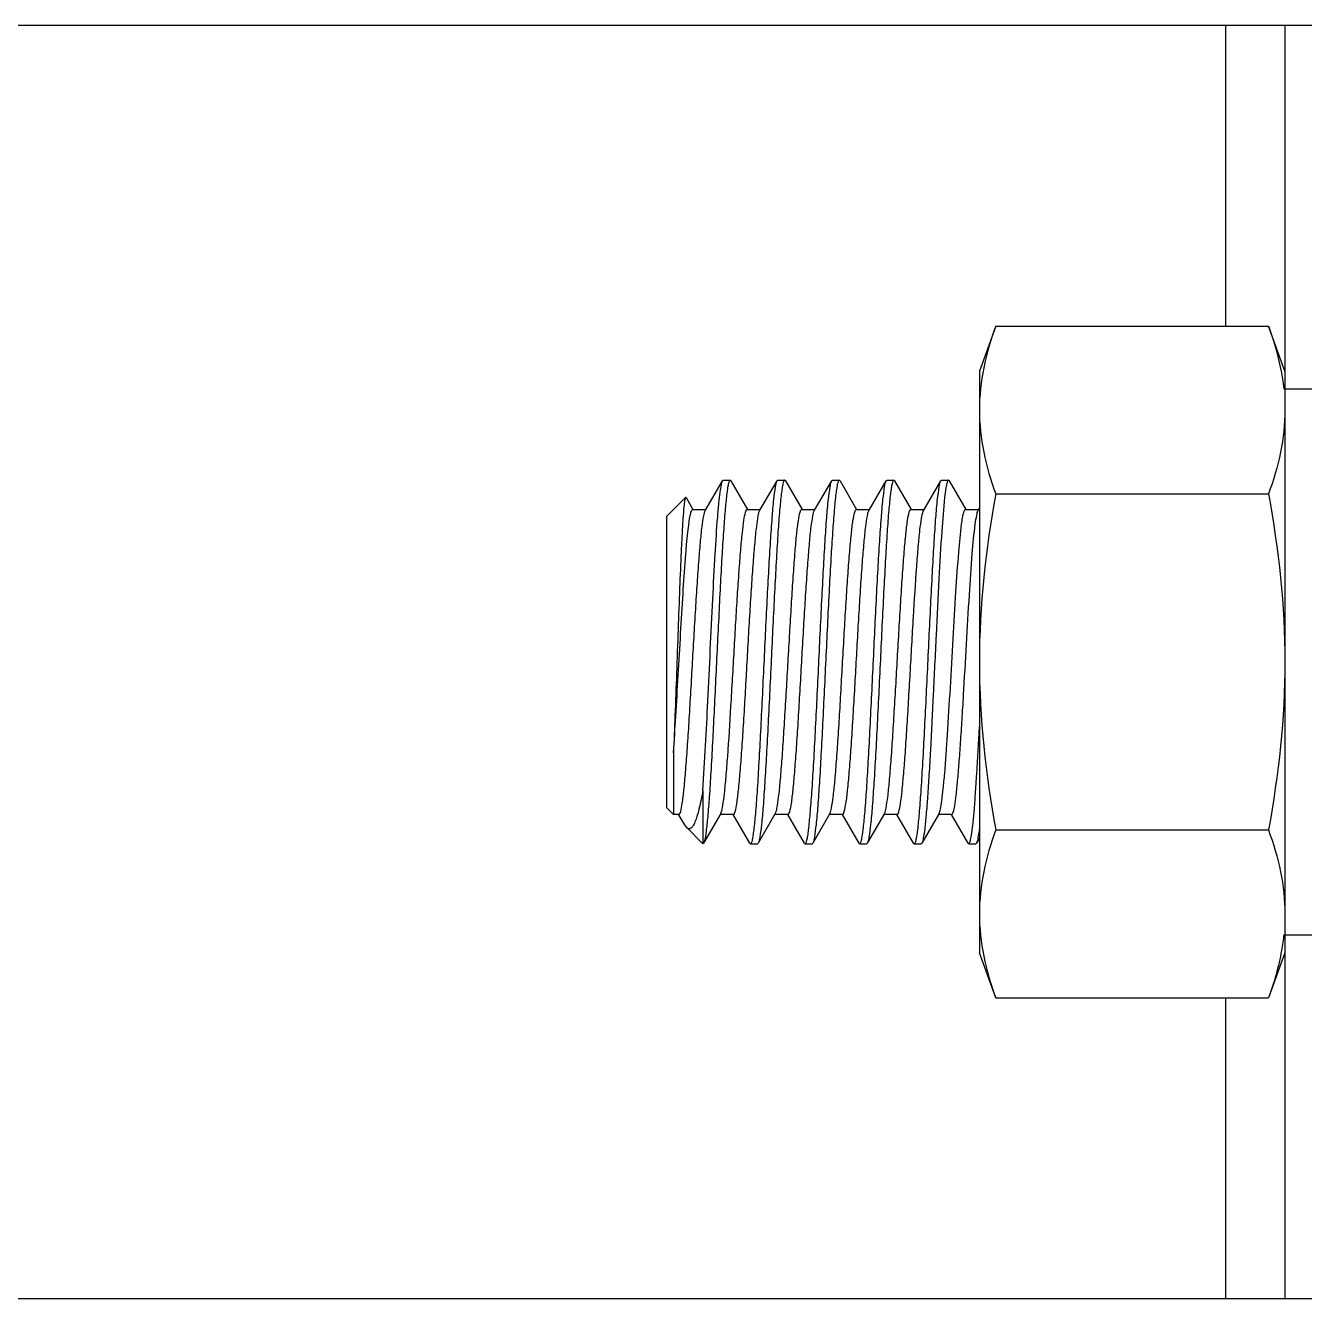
# Model space of a CAD drawing. Header units: inches. Extents: x -1293886 to -986005, y -15154 to 203628.
# Drawn here: x -1240936.5 to -1240818.5, y 83709.1 to 83826.6 of the extents above; entities that cross this region are included whole.
import ezdxf

# ---------------------------------------------------------------- set-up
doc = ezdxf.new("R2010")
doc.units = ezdxf.units.IN
doc.header["$LTSCALE"] = 100
doc.header["$MEASUREMENT"] = 0
doc.layers.add('W_DIM', color=4, linetype='Continuous')

# ---------------------------------------------------------------- blocks, each defined once
blk = doc.blocks.new('1111')
at = {"layer": 'W_DIM', "color": 7}
for p, q in [((-2280292.56, 1708327.29), (-2280436.27, 1708327.29)), ((-2280311.47, 1708327.29), (-2280311.47, 1708299.55)), ((-2280305.99, 1708327.29), (-2280305.99, 1708209.8)), ((-2280332.67, 1708299.55), (-2280334.18, 1708295.4)), ((-2280332.67, 1708299.55), (-2280307.5, 1708299.55)), ((-2280305.99, 1708295.4), (-2280307.5, 1708299.55)), ((-2280334.18, 1708295.4), (-2280334.18, 1708241.69)), ((-2280292.56, 1708293.72), (-2280305.99, 1708293.72)), ((-2280359.46, 1708282.54), (-2280357.87, 1708285.27)), ((-2280357.87, 1708285.27), (-2280357.81, 1708285.33)), ((-2280357.81, 1708285.33), (-2280357.18, 1708285.33)), ((-2280357.81, 1708285.33), (-2280357.18, 1708285.33)), ((-2280357.18, 1708285.33), (-2280357.19, 1708285.33)), ((-2280357.11, 1708285.27), (-2280357.18, 1708285.33)), ((-2280357.11, 1708285.27), (-2280355.58, 1708282.62)), ((-2280354.43, 1708282.54), (-2280352.84, 1708285.27)), ((-2280352.84, 1708285.27), (-2280352.77, 1708285.33)), ((-2280352.77, 1708285.33), (-2280352.14, 1708285.33)), ((-2280352.77, 1708285.33), (-2280352.14, 1708285.33)), ((-2280352.14, 1708285.33), (-2280352.15, 1708285.33)), ((-2280352.07, 1708285.27), (-2280352.14, 1708285.33)), ((-2280352.07, 1708285.27), (-2280350.54, 1708282.62)), ((-2280349.39, 1708282.54), (-2280347.8, 1708285.27)), ((-2280347.8, 1708285.27), (-2280347.74, 1708285.33)), ((-2280347.74, 1708285.33), (-2280347.11, 1708285.33)), ((-2280347.74, 1708285.33), (-2280347.11, 1708285.33)), ((-2280347.11, 1708285.33), (-2280347.12, 1708285.33)), ((-2280347.04, 1708285.27), (-2280347.11, 1708285.33)), ((-2280347.04, 1708285.27), (-2280345.51, 1708282.62)), ((-2280344.36, 1708282.54), (-2280342.77, 1708285.27)), ((-2280342.77, 1708285.27), (-2280342.7, 1708285.33)), ((-2280342.7, 1708285.33), (-2280342.07, 1708285.33)), ((-2280342.7, 1708285.33), (-2280342.07, 1708285.33)), ((-2280342.07, 1708285.33), (-2280342.08, 1708285.33)), ((-2280342, 1708285.27), (-2280342.07, 1708285.33)), ((-2280342, 1708285.27), (-2280340.47, 1708282.62)), ((-2280339.32, 1708282.54), (-2280337.73, 1708285.27)), ((-2280337.73, 1708285.27), (-2280337.67, 1708285.33)), ((-2280337.67, 1708285.33), (-2280337.04, 1708285.33)), ((-2280337.67, 1708285.33), (-2280337.04, 1708285.33)), ((-2280336.97, 1708285.27), (-2280337.04, 1708285.33)), ((-2280336.97, 1708285.27), (-2280335.44, 1708282.62)), ((-2280363.05, 1708281.97), (-2280361.29, 1708283.73)), ((-2280361.24, 1708283.71), (-2280361.29, 1708283.73)), ((-2280361.24, 1708283.71), (-2280360.61, 1708282.62)), ((-2280332.67, 1708284.05), (-2280307.5, 1708284.05)), ((-2280360.64, 1708282.61), (-2280359.42, 1708282.61)), ((-2280355.61, 1708282.61), (-2280354.39, 1708282.61)), ((-2280350.57, 1708282.61), (-2280349.35, 1708282.61)), ((-2280345.54, 1708282.61), (-2280344.32, 1708282.61)), ((-2280340.5, 1708282.61), (-2280339.28, 1708282.61)), ((-2280339.36, 1708282.45), (-2280339.32, 1708282.54)), ((-2280335.47, 1708282.61), (-2280334.25, 1708282.61)), ((-2280334.29, 1708282.54), (-2280334.18, 1708282.72)), ((-2280363.05, 1708281.97), (-2280363.05, 1708255.12)), ((-2280362.41, 1708260.15), (-2280362.41, 1708254.48)), ((-2280359.69, 1708256.69), (-2280359.69, 1708251.76)), ((-2280363.05, 1708255.12), (-2280362.41, 1708254.48)), ((-2280361.9, 1708254.48), (-2280362.41, 1708254.48)), ((-2280361.37, 1708253.5), (-2280361.93, 1708254.46)), ((-2280358.05, 1708254.55), (-2280359.63, 1708251.82)), ((-2280356.87, 1708254.48), (-2280358.08, 1708254.48)), ((-2280358.05, 1708254.55), (-2280358, 1708254.65)), ((-2280355.36, 1708251.82), (-2280356.89, 1708254.46)), ((-2280353.01, 1708254.55), (-2280354.59, 1708251.82)), ((-2280351.83, 1708254.48), (-2280353.05, 1708254.48)), ((-2280350.32, 1708251.82), (-2280351.86, 1708254.46)), ((-2280347.97, 1708254.55), (-2280349.56, 1708251.82)), ((-2280346.79, 1708254.48), (-2280348.01, 1708254.48)), ((-2280345.28, 1708251.82), (-2280346.82, 1708254.46)), ((-2280342.94, 1708254.55), (-2280344.52, 1708251.82)), ((-2280341.76, 1708254.48), (-2280342.98, 1708254.48)), ((-2280340.25, 1708251.82), (-2280341.79, 1708254.46)), ((-2280337.9, 1708254.55), (-2280339.49, 1708251.82)), ((-2280336.72, 1708254.48), (-2280337.94, 1708254.48)), ((-2280335.21, 1708251.82), (-2280336.75, 1708254.46)), ((-2280361.19, 1708253.26), (-2280361.37, 1708253.5)), ((-2280361.19, 1708253.26), (-2280359.69, 1708251.76)), ((-2280332.67, 1708253.04), (-2280307.5, 1708253.04)), ((-2280359.63, 1708251.82), (-2280359.69, 1708251.76)), ((-2280355.36, 1708251.82), (-2280355.29, 1708251.76)), ((-2280355.29, 1708251.76), (-2280354.66, 1708251.76)), ((-2280355.29, 1708251.76), (-2280354.66, 1708251.76)), ((-2280355.29, 1708251.76), (-2280355.28, 1708251.76)), ((-2280354.59, 1708251.82), (-2280354.66, 1708251.76)), ((-2280350.32, 1708251.82), (-2280350.25, 1708251.76)), ((-2280350.25, 1708251.76), (-2280349.62, 1708251.76)), ((-2280350.25, 1708251.76), (-2280349.62, 1708251.76)), ((-2280350.25, 1708251.76), (-2280350.25, 1708251.76)), ((-2280349.56, 1708251.82), (-2280349.62, 1708251.76)), ((-2280345.28, 1708251.82), (-2280345.22, 1708251.76)), ((-2280345.22, 1708251.76), (-2280344.59, 1708251.76)), ((-2280345.22, 1708251.76), (-2280344.59, 1708251.76)), ((-2280345.22, 1708251.76), (-2280345.21, 1708251.76)), ((-2280344.52, 1708251.82), (-2280344.59, 1708251.76)), ((-2280340.25, 1708251.82), (-2280340.18, 1708251.76)), ((-2280340.18, 1708251.76), (-2280339.55, 1708251.76)), ((-2280340.18, 1708251.76), (-2280339.55, 1708251.76)), ((-2280340.18, 1708251.76), (-2280340.17, 1708251.76)), ((-2280339.49, 1708251.82), (-2280339.55, 1708251.76)), ((-2280335.21, 1708251.82), (-2280335.15, 1708251.76)), ((-2280335.15, 1708251.76), (-2280334.52, 1708251.76)), ((-2280335.15, 1708251.76), (-2280334.52, 1708251.76)), ((-2280335.15, 1708251.76), (-2280335.14, 1708251.76)), ((-2280334.45, 1708251.82), (-2280334.52, 1708251.76)), ((-2280334.18, 1708252.28), (-2280334.45, 1708251.82)), ((-2280305.99, 1708243.37), (-2280292.56, 1708243.37)), ((-2280332.67, 1708237.54), (-2280334.18, 1708241.69)), ((-2280305.99, 1708241.69), (-2280307.5, 1708237.54)), ((-2280332.67, 1708237.54), (-2280307.5, 1708237.54)), ((-2280311.47, 1708237.54), (-2280311.47, 1708209.8)), ((-2280436.27, 1708209.8), (-2280292.56, 1708209.8))]:
    blk.add_line(p, q, dxfattribs=at)
for points, knots in [([(-2280332.67, 1708299.55), (-2280333.13, 1708298.29), (-2280333.89, 1708295.75), (-2280334.18, 1708293.1), (-2280334.18, 1708291.8)], [0, 0, 0, 0, 0.506411, 1, 1, 1, 1]), ([(-2280307.5, 1708299.55), (-2280307.32, 1708299.07), (-2280306.68, 1708297.17), (-2280306.24, 1708295.19), (-2280306.08, 1708293.71)], [0, 0, 0, 0, 0.25454, 1, 1, 1, 1]), ([(-2280334.18, 1708291.8), (-2280334.18, 1708290.49), (-2280333.89, 1708287.85), (-2280333.13, 1708285.3), (-2280332.67, 1708284.05)], [0, 0, 0, 0, 0.493589, 1, 1, 1, 1]), ([(-2280305.99, 1708291.8), (-2280305.99, 1708290.49), (-2280306.28, 1708287.85), (-2280307.04, 1708285.3), (-2280307.5, 1708284.05)], [0, 0, 0, 0, 0.493589, 1, 1, 1, 1]), ([(-2280359.69, 1708256.69), (-2280359.51, 1708259.44), (-2280359.29, 1708263.77), (-2280359.01, 1708269.65), (-2280358.79, 1708274.18), (-2280358.58, 1708278.25), (-2280358.39, 1708281.21), (-2280358.23, 1708283.11), (-2280358.12, 1708284.11), (-2280358.01, 1708284.8), (-2280357.94, 1708285.16), (-2280357.87, 1708285.27)], [0, 0, 0, 0, 0.288558, 0.45413, 0.616509, 0.762715, 0.881069, 0.926757, 0.962188, 0.986703, 1, 1, 1, 1]), ([(-2280357.19, 1708285.33), (-2280357.22, 1708285.32), (-2280357.28, 1708285.19), (-2280357.35, 1708284.97), (-2280357.42, 1708284.59), (-2280357.52, 1708283.84), (-2280357.65, 1708282.57), (-2280357.79, 1708280.71), (-2280357.93, 1708278.43), (-2280358.08, 1708275.83), (-2280358.22, 1708272.97), (-2280358.42, 1708268.96), (-2280358.65, 1708264.08), (-2280358.89, 1708259.45), (-2280359.09, 1708256.24), (-2280359.23, 1708254.41), (-2280359.37, 1708253.06), (-2280359.47, 1708252.32), (-2280359.55, 1708252.04)], [0, 0, 0, 0, 0.003459, 0.010697, 0.021985, 0.037294, 0.07952, 0.136044, 0.204986, 0.284036, 0.370529, 0.46155, 0.644849, 0.809404, 0.877597, 0.933236, 0.974471, 1, 1, 1, 1]), ([(-2280355.28, 1708251.76), (-2280355.24, 1708251.77), (-2280355.18, 1708251.91), (-2280355.11, 1708252.14), (-2280355.04, 1708252.54), (-2280354.93, 1708253.35), (-2280354.8, 1708254.7), (-2280354.65, 1708256.68), (-2280354.51, 1708259.09), (-2280354.36, 1708261.84), (-2280354.21, 1708264.83), (-2280354.06, 1708267.96), (-2280353.91, 1708271.1), (-2280353.76, 1708274.16), (-2280353.61, 1708277.01), (-2280353.46, 1708279.56), (-2280353.31, 1708281.7), (-2280353.18, 1708283.39), (-2280353.02, 1708284.51), (-2280352.94, 1708285.1), (-2280352.84, 1708285.27)], [0, 0, 0, 0, 0.003604, 0.011244, 0.023189, 0.039398, 0.084082, 0.143773, 0.216344, 0.299191, 0.389329, 0.483504, 0.578314, 0.670341, 0.756264, 0.832984, 0.897741, 0.948218, 0.982646, 1, 1, 1, 1]), ([(-2280352.15, 1708285.33), (-2280352.19, 1708285.32), (-2280352.25, 1708285.18), (-2280352.32, 1708284.95), (-2280352.39, 1708284.54), (-2280352.5, 1708283.74), (-2280352.63, 1708282.39), (-2280352.78, 1708280.41), (-2280352.92, 1708278), (-2280353.07, 1708275.25), (-2280353.22, 1708272.26), (-2280353.37, 1708269.13), (-2280353.52, 1708265.98), (-2280353.67, 1708262.93), (-2280353.82, 1708260.08), (-2280353.97, 1708257.53), (-2280354.12, 1708255.38), (-2280354.25, 1708253.7), (-2280354.41, 1708252.58), (-2280354.49, 1708251.99), (-2280354.59, 1708251.82)], [0, 0, 0, 0, 0.00361, 0.011255, 0.023204, 0.039415, 0.084097, 0.143782, 0.216344, 0.299179, 0.3893, 0.483457, 0.578255, 0.670276, 0.756195, 0.832914, 0.897677, 0.94817, 0.982621, 1, 1, 1, 1]), ([(-2280350.25, 1708251.76), (-2280350.21, 1708251.77), (-2280350.14, 1708251.91), (-2280350.08, 1708252.14), (-2280350, 1708252.54), (-2280349.9, 1708253.35), (-2280349.77, 1708254.7), (-2280349.62, 1708256.68), (-2280349.47, 1708259.09), (-2280349.32, 1708261.84), (-2280349.17, 1708264.83), (-2280349.02, 1708267.96), (-2280348.87, 1708271.1), (-2280348.72, 1708274.16), (-2280348.57, 1708277.01), (-2280348.43, 1708279.56), (-2280348.28, 1708281.7), (-2280348.14, 1708283.39), (-2280347.98, 1708284.51), (-2280347.9, 1708285.1), (-2280347.8, 1708285.27)], [0, 0, 0, 0, 0.003605, 0.011246, 0.023192, 0.039401, 0.084087, 0.143779, 0.216351, 0.299198, 0.389337, 0.483511, 0.57832, 0.670346, 0.756268, 0.832988, 0.897743, 0.948218, 0.982646, 1, 1, 1, 1]), ([(-2280347.12, 1708285.33), (-2280347.15, 1708285.32), (-2280347.22, 1708285.18), (-2280347.28, 1708284.95), (-2280347.36, 1708284.54), (-2280347.47, 1708283.74), (-2280347.59, 1708282.39), (-2280347.74, 1708280.41), (-2280347.89, 1708278), (-2280348.04, 1708275.25), (-2280348.19, 1708272.26), (-2280348.34, 1708269.13), (-2280348.49, 1708265.98), (-2280348.64, 1708262.93), (-2280348.79, 1708260.08), (-2280348.93, 1708257.53), (-2280349.08, 1708255.38), (-2280349.22, 1708253.7), (-2280349.38, 1708252.58), (-2280349.46, 1708251.99), (-2280349.56, 1708251.82)], [0, 0, 0, 0, 0.00361, 0.011255, 0.023204, 0.039415, 0.084097, 0.143781, 0.216343, 0.299178, 0.389299, 0.483456, 0.578254, 0.670275, 0.756194, 0.832913, 0.897677, 0.94817, 0.982621, 1, 1, 1, 1]), ([(-2280345.21, 1708251.76), (-2280345.17, 1708251.77), (-2280345.11, 1708251.91), (-2280345.04, 1708252.14), (-2280344.97, 1708252.54), (-2280344.86, 1708253.35), (-2280344.73, 1708254.7), (-2280344.58, 1708256.68), (-2280344.44, 1708259.09), (-2280344.29, 1708261.84), (-2280344.14, 1708264.83), (-2280343.99, 1708267.96), (-2280343.84, 1708271.1), (-2280343.69, 1708274.16), (-2280343.54, 1708277.01), (-2280343.39, 1708279.56), (-2280343.24, 1708281.7), (-2280343.11, 1708283.39), (-2280342.95, 1708284.51), (-2280342.87, 1708285.1), (-2280342.77, 1708285.27)], [0, 0, 0, 0, 0.003605, 0.011246, 0.023192, 0.039402, 0.084089, 0.143781, 0.216352, 0.2992, 0.389339, 0.483513, 0.578322, 0.670347, 0.756269, 0.832988, 0.897743, 0.948219, 0.982646, 1, 1, 1, 1]), ([(-2280342.08, 1708285.33), (-2280342.12, 1708285.32), (-2280342.18, 1708285.18), (-2280342.25, 1708284.95), (-2280342.32, 1708284.54), (-2280342.43, 1708283.74), (-2280342.56, 1708282.39), (-2280342.71, 1708280.41), (-2280342.85, 1708278), (-2280343, 1708275.25), (-2280343.15, 1708272.26), (-2280343.3, 1708269.13), (-2280343.45, 1708265.98), (-2280343.6, 1708262.93), (-2280343.75, 1708260.08), (-2280343.9, 1708257.53), (-2280344.05, 1708255.38), (-2280344.18, 1708253.7), (-2280344.34, 1708252.58), (-2280344.42, 1708251.99), (-2280344.52, 1708251.82)], [0, 0, 0, 0, 0.00361, 0.011255, 0.023204, 0.039415, 0.084096, 0.143781, 0.216343, 0.299178, 0.389299, 0.483455, 0.578253, 0.670274, 0.756194, 0.832913, 0.897676, 0.948169, 0.98262, 1, 1, 1, 1]), ([(-2280340.17, 1708251.76), (-2280340.14, 1708251.77), (-2280340.07, 1708251.91), (-2280340.01, 1708252.14), (-2280339.93, 1708252.54), (-2280339.82, 1708253.35), (-2280339.7, 1708254.7), (-2280339.55, 1708256.68), (-2280339.4, 1708259.09), (-2280339.25, 1708261.84), (-2280339.1, 1708264.83), (-2280338.95, 1708267.96), (-2280338.8, 1708271.1), (-2280338.65, 1708274.16), (-2280338.5, 1708277.01), (-2280338.36, 1708279.56), (-2280338.21, 1708281.7), (-2280338.07, 1708283.39), (-2280337.91, 1708284.51), (-2280337.83, 1708285.1), (-2280337.73, 1708285.27)], [0, 0, 0, 0, 0.003605, 0.011246, 0.023193, 0.039403, 0.08409, 0.143783, 0.216354, 0.299202, 0.389341, 0.483515, 0.578323, 0.670348, 0.75627, 0.832989, 0.897744, 0.948219, 0.982646, 1, 1, 1, 1]), ([(-2280337.15, 1708285.15), (-2280337.21, 1708284.97), (-2280337.29, 1708284.5), (-2280337.36, 1708284.02), (-2280337.39, 1708283.73)], [0, 0, 0, 0, 0.381853, 1, 1, 1, 1]), ([(-2280337.04, 1708285.33), (-2280337.05, 1708285.33), (-2280337.12, 1708285.29), (-2280337.13, 1708285.21), (-2280337.15, 1708285.15)], [0, 0, 0, 0, 0.141686, 1, 1, 1, 1]), ([(-2280361.29, 1708283.73), (-2280361.34, 1708283.68), (-2280361.37, 1708283.43), (-2280361.45, 1708282.97), (-2280361.5, 1708282.24), (-2280361.57, 1708281.27), (-2280361.64, 1708280.07), (-2280361.73, 1708278.08), (-2280361.85, 1708275.21), (-2280361.99, 1708271.48), (-2280362.12, 1708267.56), (-2280362.26, 1708263.76), (-2280362.36, 1708261.3), (-2280362.41, 1708260.15)], [0, 0, 0, 0, 0.009173, 0.029347, 0.060391, 0.101835, 0.152988, 0.212953, 0.354877, 0.517215, 0.687692, 0.853036, 1, 1, 1, 1]), ([(-2280337.39, 1708283.73), (-2280337.5, 1708282.69), (-2280337.69, 1708280.2), (-2280337.94, 1708275.96), (-2280338.18, 1708270.94), (-2280338.43, 1708265.66), (-2280338.64, 1708261.36), (-2280338.82, 1708258.22), (-2280338.95, 1708256.23), (-2280339.08, 1708254.57), (-2280339.2, 1708253.28), (-2280339.33, 1708252.41), (-2280339.41, 1708251.95), (-2280339.49, 1708251.82)], [0, 0, 0, 0, 0.097413, 0.234815, 0.397699, 0.568819, 0.73005, 0.801523, 0.864307, 0.916739, 0.957442, 0.985378, 1, 1, 1, 1]), ([(-2280362.41, 1708260.15), (-2280362.33, 1708261.28), (-2280362.18, 1708263.67), (-2280361.97, 1708267.35), (-2280361.75, 1708271.12), (-2280361.54, 1708274.7), (-2280361.36, 1708277.43), (-2280361.2, 1708279.31), (-2280361.1, 1708280.44), (-2280360.99, 1708281.33), (-2280360.88, 1708282.01), (-2280360.8, 1708282.37), (-2280360.7, 1708282.61), (-2280360.64, 1708282.61)], [0, 0, 0, 0, 0.150782, 0.318318, 0.489969, 0.652746, 0.794352, 0.853795, 0.904124, 0.94441, 0.973938, 0.992299, 1, 1, 1, 1]), ([(-2280361.9, 1708254.48), (-2280361.87, 1708254.48), (-2280361.79, 1708254.58), (-2280361.69, 1708254.9), (-2280361.56, 1708255.64), (-2280361.42, 1708256.84), (-2280361.28, 1708258.48), (-2280361.13, 1708260.47), (-2280360.98, 1708262.76), (-2280360.83, 1708265.25), (-2280360.63, 1708268.73), (-2280360.44, 1708272.18), (-2280360.23, 1708275.47), (-2280360.08, 1708277.62), (-2280359.93, 1708279.45), (-2280359.8, 1708280.89), (-2280359.64, 1708281.87), (-2280359.55, 1708282.39), (-2280359.46, 1708282.54)], [0, 0, 0, 0, 0.003516, 0.010772, 0.037949, 0.081609, 0.140308, 0.211978, 0.294061, 0.383613, 0.477416, 0.664254, 0.750571, 0.827952, 0.893624, 0.945254, 0.981055, 1, 1, 1, 1]), ([(-2280358, 1708254.65), (-2280357.92, 1708254.86), (-2280357.82, 1708255.44), (-2280357.68, 1708256.54), (-2280357.54, 1708258.05), (-2280357.33, 1708260.73), (-2280357.09, 1708264.63), (-2280356.85, 1708268.77), (-2280356.66, 1708272.18), (-2280356.51, 1708274.6), (-2280356.36, 1708276.82), (-2280356.22, 1708278.75), (-2280356.07, 1708280.33), (-2280355.94, 1708281.49), (-2280355.81, 1708282.2), (-2280355.71, 1708282.51), (-2280355.64, 1708282.61), (-2280355.61, 1708282.61)], [0, 0, 0, 0, 0.023549, 0.063214, 0.117783, 0.185416, 0.35021, 0.535036, 0.627046, 0.714525, 0.794449, 0.864058, 0.92096, 0.96323, 0.989531, 0.996563, 1, 1, 1, 1]), ([(-2280356.87, 1708254.48), (-2280356.83, 1708254.48), (-2280356.76, 1708254.58), (-2280356.66, 1708254.9), (-2280356.53, 1708255.64), (-2280356.39, 1708256.84), (-2280356.24, 1708258.48), (-2280356.09, 1708260.47), (-2280355.94, 1708262.76), (-2280355.79, 1708265.25), (-2280355.6, 1708268.73), (-2280355.4, 1708272.18), (-2280355.2, 1708275.47), (-2280355.05, 1708277.62), (-2280354.9, 1708279.45), (-2280354.76, 1708280.89), (-2280354.61, 1708281.87), (-2280354.52, 1708282.39), (-2280354.43, 1708282.54)], [0, 0, 0, 0, 0.003516, 0.010771, 0.037949, 0.081609, 0.140308, 0.211978, 0.294061, 0.383613, 0.477416, 0.664254, 0.750572, 0.827952, 0.893624, 0.945254, 0.981055, 1, 1, 1, 1]), ([(-2280353.01, 1708254.55), (-2280352.92, 1708254.7), (-2280352.83, 1708255.22), (-2280352.67, 1708256.2), (-2280352.54, 1708257.64), (-2280352.39, 1708259.47), (-2280352.24, 1708261.62), (-2280352.04, 1708264.91), (-2280351.84, 1708268.36), (-2280351.64, 1708271.84), (-2280351.49, 1708274.33), (-2280351.34, 1708276.62), (-2280351.2, 1708278.61), (-2280351.05, 1708280.24), (-2280350.91, 1708281.44), (-2280350.78, 1708282.19), (-2280350.68, 1708282.51), (-2280350.6, 1708282.61), (-2280350.57, 1708282.61)], [0, 0, 0, 0, 0.018976, 0.054803, 0.106453, 0.172139, 0.249526, 0.335844, 0.522668, 0.616459, 0.705997, 0.788066, 0.859722, 0.918409, 0.962059, 0.989231, 0.996484, 1, 1, 1, 1]), ([(-2280351.83, 1708254.48), (-2280351.8, 1708254.48), (-2280351.72, 1708254.58), (-2280351.62, 1708254.9), (-2280351.49, 1708255.64), (-2280351.35, 1708256.84), (-2280351.21, 1708258.48), (-2280351.06, 1708260.47), (-2280350.91, 1708262.76), (-2280350.76, 1708265.25), (-2280350.56, 1708268.73), (-2280350.37, 1708272.18), (-2280350.16, 1708275.47), (-2280350.01, 1708277.62), (-2280349.86, 1708279.45), (-2280349.73, 1708280.89), (-2280349.57, 1708281.87), (-2280349.48, 1708282.39), (-2280349.39, 1708282.54)], [0, 0, 0, 0, 0.003517, 0.010771, 0.037949, 0.081609, 0.140308, 0.211979, 0.294062, 0.383613, 0.477416, 0.664254, 0.750571, 0.827951, 0.893623, 0.945253, 0.981055, 1, 1, 1, 1]), ([(-2280347.97, 1708254.55), (-2280347.89, 1708254.7), (-2280347.79, 1708255.22), (-2280347.64, 1708256.2), (-2280347.5, 1708257.64), (-2280347.35, 1708259.47), (-2280347.2, 1708261.62), (-2280347, 1708264.91), (-2280346.81, 1708268.36), (-2280346.61, 1708271.84), (-2280346.46, 1708274.33), (-2280346.31, 1708276.62), (-2280346.16, 1708278.61), (-2280346.01, 1708280.24), (-2280345.88, 1708281.44), (-2280345.74, 1708282.19), (-2280345.64, 1708282.51), (-2280345.57, 1708282.61), (-2280345.54, 1708282.61)], [0, 0, 0, 0, 0.018976, 0.054803, 0.106454, 0.17214, 0.249527, 0.335846, 0.52267, 0.61646, 0.705997, 0.788065, 0.859721, 0.918408, 0.962058, 0.98923, 0.996485, 1, 1, 1, 1]), ([(-2280346.79, 1708254.48), (-2280346.76, 1708254.48), (-2280346.69, 1708254.58), (-2280346.59, 1708254.9), (-2280346.45, 1708255.64), (-2280346.32, 1708256.84), (-2280346.17, 1708258.48), (-2280346.02, 1708260.47), (-2280345.87, 1708262.76), (-2280345.72, 1708265.25), (-2280345.53, 1708268.73), (-2280345.33, 1708272.18), (-2280345.13, 1708275.47), (-2280344.98, 1708277.62), (-2280344.83, 1708279.45), (-2280344.69, 1708280.89), (-2280344.54, 1708281.87), (-2280344.45, 1708282.39), (-2280344.36, 1708282.54)], [0, 0, 0, 0, 0.003514, 0.010772, 0.03795, 0.08161, 0.140308, 0.211978, 0.294061, 0.383612, 0.477415, 0.664253, 0.750571, 0.827952, 0.893624, 0.945254, 0.981055, 1, 1, 1, 1]), ([(-2280342.94, 1708254.55), (-2280342.85, 1708254.7), (-2280342.76, 1708255.22), (-2280342.6, 1708256.2), (-2280342.47, 1708257.64), (-2280342.32, 1708259.47), (-2280342.17, 1708261.62), (-2280341.97, 1708264.91), (-2280341.77, 1708268.36), (-2280341.57, 1708271.84), (-2280341.42, 1708274.33), (-2280341.27, 1708276.62), (-2280341.13, 1708278.61), (-2280340.98, 1708280.24), (-2280340.84, 1708281.44), (-2280340.71, 1708282.19), (-2280340.61, 1708282.51), (-2280340.53, 1708282.61), (-2280340.5, 1708282.61)], [0, 0, 0, 0, 0.018976, 0.054803, 0.106453, 0.172139, 0.249526, 0.335844, 0.522668, 0.61646, 0.705997, 0.788066, 0.859722, 0.918409, 0.962059, 0.989231, 0.996485, 1, 1, 1, 1]), ([(-2280341.76, 1708254.48), (-2280341.73, 1708254.48), (-2280341.66, 1708254.57), (-2280341.56, 1708254.89), (-2280341.43, 1708255.61), (-2280341.29, 1708256.77), (-2280341.15, 1708258.36), (-2280341, 1708260.29), (-2280340.85, 1708262.52), (-2280340.71, 1708264.95), (-2280340.51, 1708268.37), (-2280340.28, 1708272.51), (-2280340.03, 1708276.41), (-2280339.83, 1708279.09), (-2280339.69, 1708280.59), (-2280339.54, 1708281.67), (-2280339.44, 1708282.25), (-2280339.36, 1708282.45)], [0, 0, 0, 0, 0.003447, 0.010504, 0.036907, 0.07934, 0.136454, 0.206305, 0.286482, 0.374206, 0.466428, 0.651492, 0.816161, 0.883565, 0.937789, 0.976999, 1, 1, 1, 1]), ([(-2280335.82, 1708281.27), (-2280335.79, 1708281.46), (-2280335.75, 1708281.79), (-2280335.66, 1708282.23), (-2280335.59, 1708282.47), (-2280335.51, 1708282.61), (-2280335.47, 1708282.61)], [0, 0, 0, 0, 0.417027, 0.722093, 0.91306, 1, 1, 1, 1]), ([(-2280334.56, 1708281.27), (-2280334.52, 1708281.55), (-2280334.45, 1708281.97), (-2280334.36, 1708282.41), (-2280334.29, 1708282.54)], [0, 0, 0, 0, 0.64784, 1, 1, 1, 1]), ([(-2280337.9, 1708254.55), (-2280337.83, 1708254.67), (-2280337.75, 1708255.07), (-2280337.62, 1708255.83), (-2280337.5, 1708256.93), (-2280337.31, 1708258.97), (-2280337.1, 1708262.08), (-2280336.85, 1708266.23), (-2280336.61, 1708270.63), (-2280336.36, 1708274.81), (-2280336.12, 1708278.33), (-2280335.93, 1708280.41), (-2280335.82, 1708281.27)], [0, 0, 0, 0, 0.015991, 0.045014, 0.086536, 0.139531, 0.27419, 0.434995, 0.605144, 0.76684, 0.903184, 1, 1, 1, 1]), ([(-2280336.72, 1708254.48), (-2280336.7, 1708254.48), (-2280336.63, 1708254.55), (-2280336.54, 1708254.81), (-2280336.42, 1708255.4), (-2280336.3, 1708256.36), (-2280336.17, 1708257.67), (-2280336.04, 1708259.29), (-2280335.91, 1708261.17), (-2280335.77, 1708263.26), (-2280335.59, 1708266.29), (-2280335.38, 1708270.13), (-2280335.12, 1708274.5), (-2280334.87, 1708278.19), (-2280334.68, 1708280.37), (-2280334.56, 1708281.27)], [0, 0, 0, 0, 0.003125, 0.009234, 0.031868, 0.068302, 0.117635, 0.178513, 0.24923, 0.32779, 0.411973, 0.587575, 0.756267, 0.899071, 1, 1, 1, 1]), ([(-2280335.14, 1708251.76), (-2280335.11, 1708251.77), (-2280335.06, 1708251.85), (-2280334.98, 1708252.11), (-2280334.88, 1708252.68), (-2280334.76, 1708253.6), (-2280334.65, 1708254.87), (-2280334.53, 1708256.44), (-2280334.37, 1708259.03), (-2280334.26, 1708261.1), (-2280334.18, 1708262.55)], [0, 0, 0, 0, 0.007842, 0.023029, 0.077823, 0.164939, 0.282689, 0.428541, 0.599299, 1, 1, 1, 1]), ([(-2280359.69, 1708256.69), (-2280359.8, 1708256.11), (-2280359.96, 1708255.3), (-2280360.22, 1708254.34), (-2280360.4, 1708253.81), (-2280360.58, 1708253.44), (-2280360.76, 1708253.19), (-2280361.01, 1708253.11), (-2280361.14, 1708253.21), (-2280361.19, 1708253.26)], [0, 0, 0, 0, 0.427991, 0.594855, 0.728399, 0.828419, 0.897176, 0.945337, 1, 1, 1, 1]), ([(-2280334.18, 1708253.21), (-2280334.22, 1708252.9), (-2280334.29, 1708252.44), (-2280334.37, 1708251.96), (-2280334.45, 1708251.82)], [0, 0, 0, 0, 0.657878, 1, 1, 1, 1]), ([(-2280332.67, 1708253.04), (-2280333.13, 1708251.78), (-2280333.89, 1708249.24), (-2280334.18, 1708246.59), (-2280334.18, 1708245.29)], [0, 0, 0, 0, 0.506411, 1, 1, 1, 1]), ([(-2280307.5, 1708253.04), (-2280307.04, 1708251.78), (-2280306.28, 1708249.24), (-2280305.99, 1708246.59), (-2280305.99, 1708245.29)], [0, 0, 0, 0, 0.506411, 1, 1, 1, 1]), ([(-2280359.55, 1708252.04), (-2280359.55, 1708252.02), (-2280359.57, 1708251.94), (-2280359.6, 1708251.86), (-2280359.63, 1708251.82)], [0, 0, 0, 0, 0.313034, 1, 1, 1, 1]), ([(-2280334.18, 1708245.29), (-2280334.18, 1708243.98), (-2280333.89, 1708241.33), (-2280333.13, 1708238.79), (-2280332.67, 1708237.54)], [0, 0, 0, 0, 0.493589, 1, 1, 1, 1]), ([(-2280306.08, 1708243.38), (-2280306.14, 1708242.89), (-2280306.42, 1708240.9), (-2280306.98, 1708238.96), (-2280307.5, 1708237.54)], [0, 0, 0, 0, 0.246329, 1, 1, 1, 1])]:
    blk.add_open_spline(points, degree=3, knots=knots, dxfattribs=at)
for points in [[(-2280332.67, 1708284.05), (-2280333.6, 1708278.94), (-2280334.18, 1708273.74), (-2280334.18, 1708268.54)], [(-2280307.5, 1708284.05), (-2280306.57, 1708278.94), (-2280305.99, 1708273.74), (-2280305.99, 1708268.54)], [(-2280334.18, 1708268.54), (-2280334.18, 1708263.35), (-2280333.6, 1708258.15), (-2280332.67, 1708253.04)], [(-2280305.99, 1708268.54), (-2280305.99, 1708263.35), (-2280306.57, 1708258.15), (-2280307.5, 1708253.04)]]:
    blk.add_open_spline(points, degree=3, dxfattribs=at)

msp = doc.modelspace()

# ---------------------------------------------------------------- block references
at = {"layer": 'W_DIM'}
msp.add_blockref('1111', (1039485.65, -1624500.72), dxfattribs=at)

doc.saveas('drawing.dxf')
